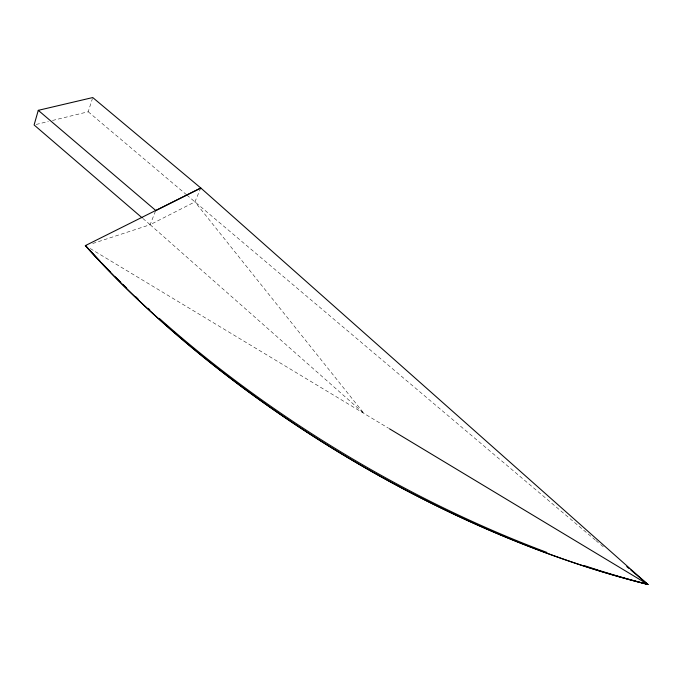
<?xml version="1.0" encoding="UTF-8"?>
<svg xmlns="http://www.w3.org/2000/svg" width="682" height="682" viewBox="0 0 682 682"><rect width="100%" height="100%" fill="white"/><g stroke="black" fill="none" stroke-linecap="round" stroke-linejoin="round"><path stroke-width="0.51" stroke-dasharray="3.41 2.56" d="M52.471 120.475L88.208 111.754L92.428 98.566M92.726 243.508L150.134 224.702L155.649 210.678M142.888 218.47L150.134 224.702L194.941 201.872L200.679 188.181M36.137 124.465L48.388 121.473M90.237 248.563L388.544 428.236M88.208 111.754L186.05 194.361M186.851 195.043L595.045 539.803M595.787 540.425L599.921 543.929M600.663 544.551L604.729 547.987M150.134 224.702L363.975 413.437L194.941 201.872"/><path stroke-width="1.02" d="M200.772 187.976L85.327 245.631A613.689 297.821 31.2 0 0 647.9 584.448L200.772 187.976L92.752 97.552L38.277 110.339L34.1 124.959L142.078 217.78M38.277 110.339L155.735 210.465M155.649 210.678L200.679 188.181M85.327 245.631L85.676 245.818A613.331 297.693 31.2 0 0 647.823 584.38L389.456 428.782M626.758 566.589L629.196 568.652M630.824 570.024L647.9 584.448M647.823 584.38A619.205 295.417 31.2 0 1 599.529 570.553M598.506 570.229A619.205 295.417 31.2 0 1 583.724 565.429M546.862 552.403A619.205 295.417 31.2 0 1 159.315 318.392M149.742 309.756A619.205 295.417 31.2 0 1 148.165 308.315M138.045 298.912A619.205 295.417 31.2 0 1 135.744 296.738M126.656 288.034A619.205 295.417 31.2 0 1 122.93 284.403M120.714 282.22A619.205 295.417 31.2 0 1 115.377 276.918M110.117 271.607A619.205 295.417 31.2 0 1 102.002 263.261M99.828 260.984A619.205 295.417 31.2 0 1 85.676 245.818"/></g></svg>
